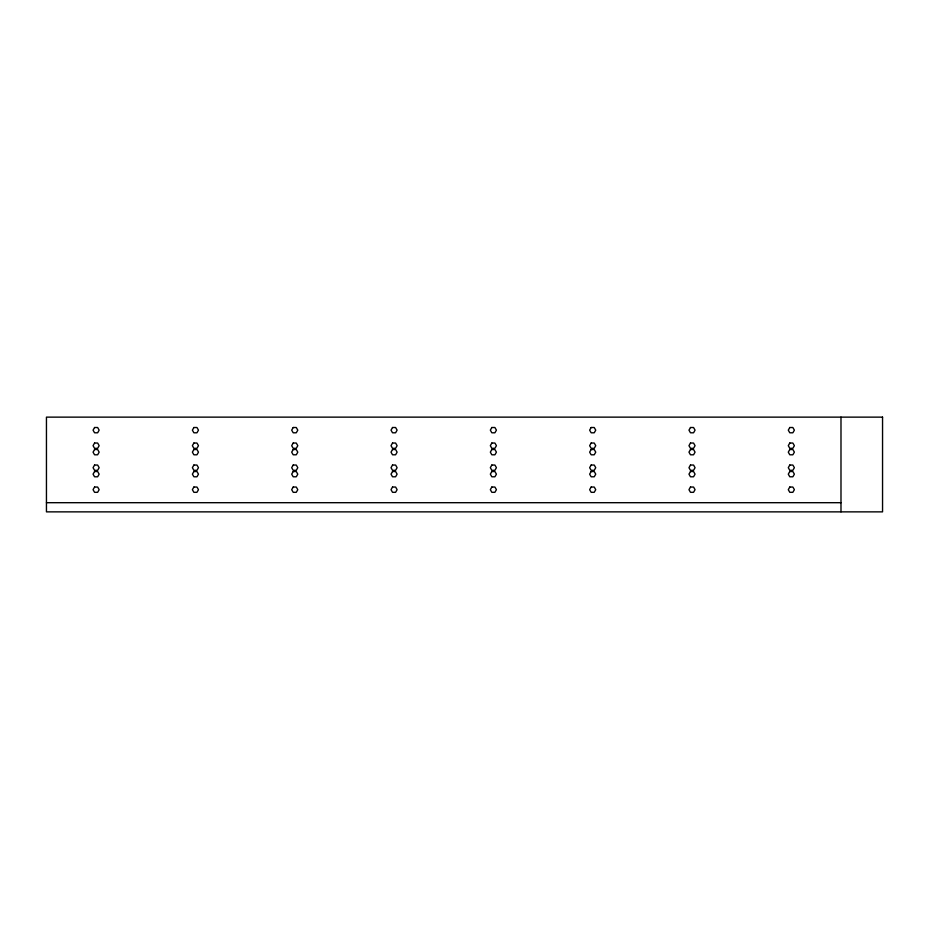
<?xml version="1.0" encoding="UTF-8"?>
<svg xmlns="http://www.w3.org/2000/svg" width="929" height="929" viewBox="0 0 929 929"><rect width="100%" height="100%" fill="white"/><g stroke="black" fill="none" stroke-linecap="round" stroke-linejoin="round"><path stroke-width="1.39" d="M46.45 502.694L840.989 502.694M840.989 417.133L840.989 511.867M94.584 427.503L93.051 430.15L94.584 432.798L97.638 432.798L99.159 430.15L97.638 427.503L94.584 427.503M94.584 443.028L93.051 445.676L94.584 448.324L97.638 448.324L99.159 445.676L97.638 443.028L94.584 443.028M94.584 449.508L93.051 452.156L94.584 454.804L97.638 454.804L99.159 452.156L97.638 449.508L94.584 449.508M94.584 465.034L93.051 467.682L94.584 470.329L97.638 470.329L99.159 467.682L97.638 465.034L94.584 465.034M94.584 471.514L93.051 474.162L94.584 476.798L97.638 476.798L99.159 474.162L97.638 471.514L94.584 471.514M94.584 487.04L93.051 489.676L94.584 492.324L97.638 492.324L99.159 489.676L97.638 487.04L94.584 487.04M193.894 427.503L192.373 430.15L193.894 432.798L196.96 432.798L198.481 430.15L196.96 427.503L193.894 427.503M193.894 443.028L192.373 445.676L193.894 448.324L196.96 448.324L198.481 445.676L196.96 443.028L193.894 443.028M193.894 449.508L192.373 452.156L193.894 454.804L196.96 454.804L198.481 452.156L196.96 449.508L193.894 449.508M193.894 465.034L192.373 467.682L193.894 470.329L196.96 470.329L198.481 467.682L196.96 465.034L193.894 465.034M193.894 471.514L192.373 474.162L193.894 476.798L196.96 476.798L198.481 474.162L196.96 471.514L193.894 471.514M193.894 487.04L192.373 489.676L193.894 492.324L196.96 492.324L198.481 489.676L196.96 487.04L193.894 487.04M293.216 427.503L291.683 430.15L293.216 432.798L296.27 432.798L297.803 430.15L296.27 427.503L293.216 427.503M293.216 443.028L291.683 445.676L293.216 448.324L296.27 448.324L297.803 445.676L296.27 443.028L293.216 443.028M293.216 449.508L291.683 452.156L293.216 454.804L296.27 454.804L297.803 452.156L296.27 449.508L293.216 449.508M293.216 465.034L291.683 467.682L293.216 470.329L296.27 470.329L297.803 467.682L296.27 465.034L293.216 465.034M293.216 471.514L291.683 474.162L293.216 476.798L296.27 476.798L297.803 474.162L296.27 471.514L293.216 471.514M293.216 487.04L291.683 489.676L293.216 492.324L296.27 492.324L297.803 489.676L296.27 487.04L293.216 487.04M392.537 427.503L391.004 430.15L392.537 432.798L395.591 432.798L397.113 430.15L395.591 427.503L392.537 427.503M392.537 443.028L391.004 445.676L392.537 448.324L395.591 448.324L397.113 445.676L395.591 443.028L392.537 443.028M392.537 449.508L391.004 452.156L392.537 454.804L395.591 454.804L397.113 452.156L395.591 449.508L392.537 449.508M392.537 465.034L391.004 467.682L392.537 470.329L395.591 470.329L397.113 467.682L395.591 465.034L392.537 465.034M392.537 471.514L391.004 474.162L392.537 476.798L395.591 476.798L397.113 474.162L395.591 471.514L392.537 471.514M392.537 487.04L391.004 489.676L392.537 492.324L395.591 492.324L397.113 489.676L395.591 487.04L392.537 487.04M491.847 427.503L490.326 430.15L491.847 432.798L494.902 432.798L496.434 430.15L494.902 427.503L491.847 427.503M491.847 443.028L490.326 445.676L491.847 448.324L494.902 448.324L496.434 445.676L494.902 443.028L491.847 443.028M491.847 449.508L490.326 452.156L491.847 454.804L494.902 454.804L496.434 452.156L494.902 449.508L491.847 449.508M491.847 465.034L490.326 467.682L491.847 470.329L494.902 470.329L496.434 467.682L494.902 465.034L491.847 465.034M491.847 471.514L490.326 474.162L491.847 476.798L494.902 476.798L496.434 474.162L494.902 471.514L491.847 471.514M491.847 487.04L490.326 489.676L491.847 492.324L494.902 492.324L496.434 489.676L494.902 487.04L491.847 487.04M591.169 427.503L589.636 430.15L591.169 432.798L594.223 432.798L595.756 430.15L594.223 427.503L591.169 427.503M591.169 443.028L589.636 445.676L591.169 448.324L594.223 448.324L595.756 445.676L594.223 443.028L591.169 443.028M591.169 449.508L589.636 452.156L591.169 454.804L594.223 454.804L595.756 452.156L594.223 449.508L591.169 449.508M591.169 465.034L589.636 467.682L591.169 470.329L594.223 470.329L595.756 467.682L594.223 465.034L591.169 465.034M591.169 471.514L589.636 474.162L591.169 476.798L594.223 476.798L595.756 474.162L594.223 471.514L591.169 471.514M591.169 487.04L589.636 489.676L591.169 492.324L594.223 492.324L595.756 489.676L594.223 487.04L591.169 487.04M690.491 427.503L688.958 430.15L690.491 432.798L693.545 432.798L695.066 430.15L693.545 427.503L690.491 427.503M690.491 443.028L688.958 445.676L690.491 448.324L693.545 448.324L695.066 445.676L693.545 443.028L690.491 443.028M690.491 449.508L688.958 452.156L690.491 454.804L693.545 454.804L695.066 452.156L693.545 449.508L690.491 449.508M690.491 465.034L688.958 467.682L690.491 470.329L693.545 470.329L695.066 467.682L693.545 465.034L690.491 465.034M690.491 471.514L688.958 474.162L690.491 476.798L693.545 476.798L695.066 474.162L693.545 471.514L690.491 471.514M690.491 487.04L688.958 489.676L690.491 492.324L693.545 492.324L695.066 489.676L693.545 487.04L690.491 487.04M789.801 427.503L788.28 430.15L789.801 432.798L792.855 432.798L794.388 430.15L792.855 427.503L789.801 427.503M789.801 443.028L788.28 445.676L789.801 448.324L792.855 448.324L794.388 445.676L792.855 443.028L789.801 443.028M789.801 449.508L788.28 452.156L789.801 454.804L792.855 454.804L794.388 452.156L792.855 449.508L789.801 449.508M789.801 465.034L788.28 467.682L789.801 470.329L792.855 470.329L794.388 467.682L792.855 465.034L789.801 465.034M789.801 471.514L788.28 474.162L789.801 476.798L792.855 476.798L794.388 474.162L792.855 471.514L789.801 471.514M789.801 487.04L788.28 489.676L789.801 492.324L792.855 492.324L794.388 489.676L792.855 487.04L789.801 487.04M882.55 417.133L46.45 417.133L46.45 511.867L882.55 511.867L882.55 417.133"/></g></svg>
